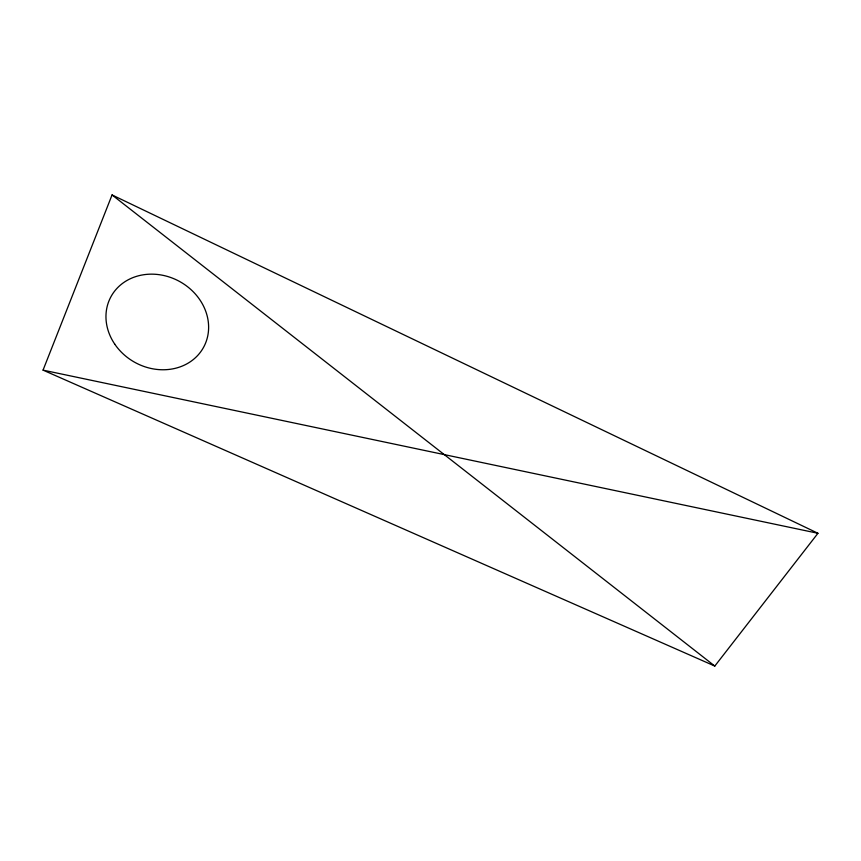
<?xml version="1.0" encoding="UTF-8"?>
<svg xmlns="http://www.w3.org/2000/svg" width="861" height="861" viewBox="0 0 861 861"><rect width="100%" height="100%" fill="white"/><g stroke="black" fill="none" stroke-linecap="round" stroke-linejoin="round"><path stroke-width="1.29" d="M43.05 370.133L112.059 194.941L817.95 533.282L714.802 666.059L43.05 370.133L817.95 533.282M112.059 194.941L714.802 666.059M114.696 344.056A52.769 46.214 28.7 0 0 203.4 347.618A52.769 46.214 28.7 0 0 153.764 274.196A52.769 46.214 28.7 0 0 114.696 344.056"/></g></svg>
